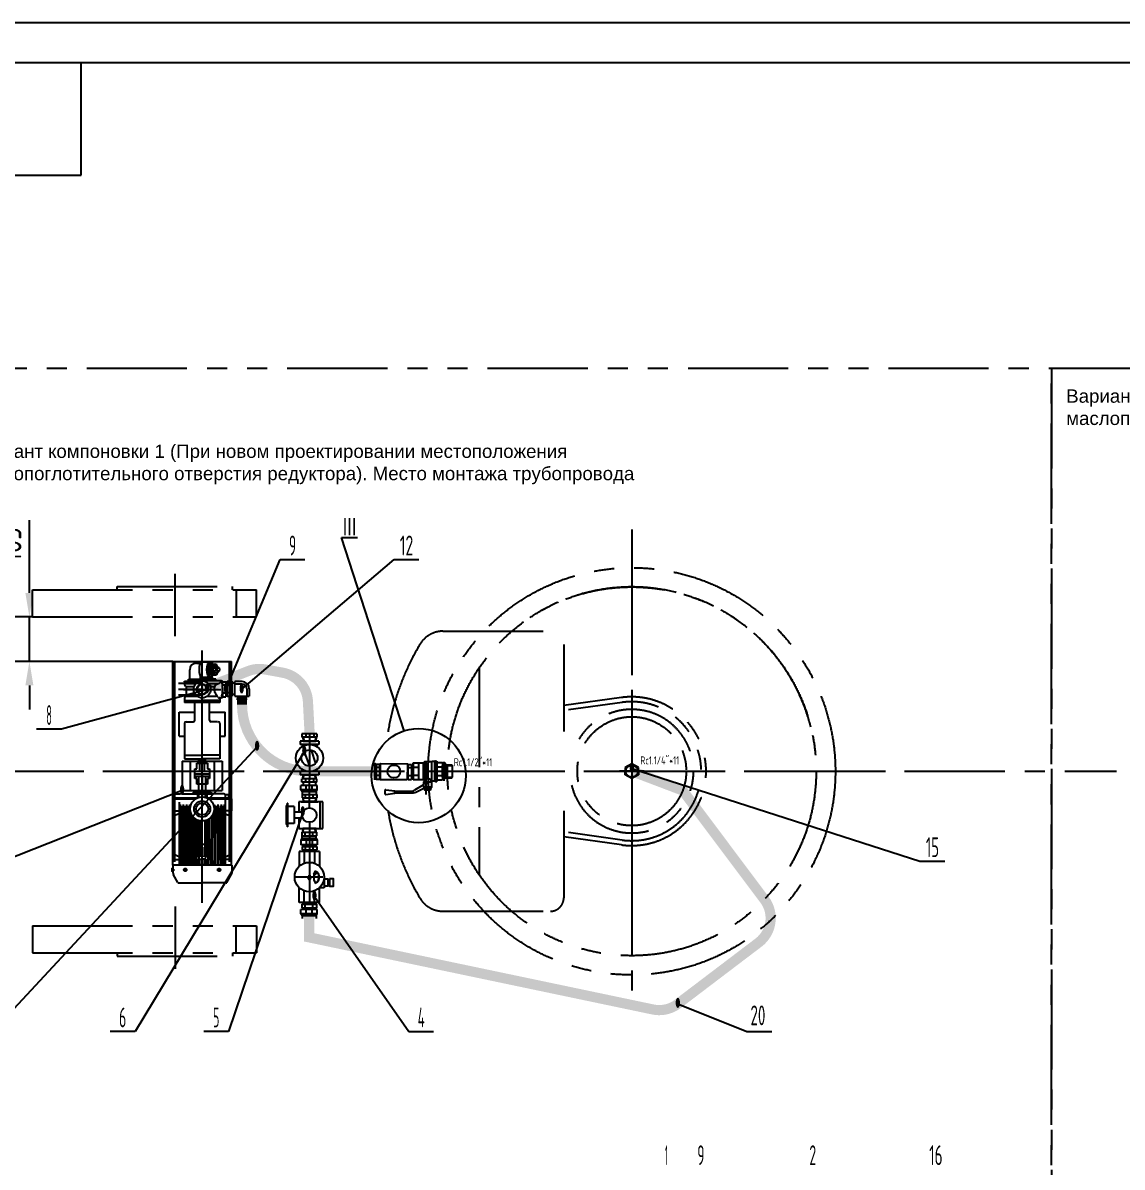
# Model space of a CAD drawing. Header units: millimetres. Extents: x 0 to 12600, y 0 to 8910.
# Drawn here: x 2212 to 6326, y 4628 to 8910 of the extents above; entities that cross this region are included whole.
import ezdxf
from ezdxf.enums import TextEntityAlignment as Align

# ---------------------------------------------------------------- set-up
doc = ezdxf.new("R2010")
doc.units = ezdxf.units.MM
doc.header["$LTSCALE"] = 300
for name, pattern in [('AM_ISO02W050x2', [3.75, 3, -0.75]), ('CENTER', [7, 4, -1, 1, -1]), ('CENTER2', [28.575, 19.05, -3.175, 3.175, -3.175]), ('F', [0.75, 0.5, -0.25]), ('G', [2, 1.25, -0.25, 0.25, -0.25]), ('K', [2.5, 1.25, -0.25, 0.25, -0.25, 0.25, -0.25])]:
    doc.linetypes.add(name, pattern=pattern)
for name, color, linetype in [('01', 7, 'Continuous'), ('02', 1, 'Continuous'), ('04', 2, 'F'), ('05', 4, 'G'), ('07', 6, 'K'), ('08', 1, 'Continuous'), ('1', 7, 'Continuous'), ('11', 3, 'Continuous'), ('2', 1, 'Continuous'), ('4', 4, 'CENTER'), ('图表层', 7, 'Continuous'), ('标注线', 3, 'Continuous'), ('虚线层', 2, 'AM_ISO02W050x2'), ('长中心线', 1, 'CENTER2')]:
    doc.layers.add(name, color=color, linetype=linetype)
doc.styles.get("Standard").update_dxf_attribs({"font": 'isocp', "width": 0.707, "bigfont": 'intecad.shx'})
doc.dimstyles.new('INTE', dxfattribs={"dimscale": 30, "dimtxt": 3.5, "dimasz": 3, "dimexe": 3, "dimexo": 0, "dimgap": 1, "dimtad": 1, "dimdsep": 46, "dimtxsty": 'Standard', "dimcen": 0, "dimclrd": 1, "dimclre": 1, "dimclrt": 3, "dimadec": 0, "dimazin": 0, "dimtfac": 1, "dimtmove": 0, "dimatfit": 0, "dimfxl": 1, "dimarcsym": 0})

# ---------------------------------------------------------------- blocks, each defined once
blk = doc.blocks.new('*U533')
at = {"layer": '01'}
for p, q in [((0, 27.7), (-25, 13.3)), ((-25, 13.3), (-25, 0)), ((-25, -13.3), (-25, 0)), ((25, 13.3), (0, 27.7)), ((25, 0), (25, 13.3)), ((25, 0), (25, -13.3)), ((0, -27.7), (-25, -13.3)), ((25, -13.3), (0, -27.7))]:
    blk.add_line(p, q, dxfattribs=at)
at = {"layer": '05'}
for p, q in [((-26.7, 0), (27.5, 0)), ((0, 29.3), (0, -28.9))]:
    blk.add_line(p, q, dxfattribs=at)
blk = doc.blocks.new('4')
for p, q in [((-477.8, 88), (-477.8, 0)), ((-476.3, 90.7), (-447.5, 107.3)), ((-411.7, 109.2), (-440.5, 109.2)), ((-411.7, -110.8), (-411.7, 109.2)), ((-162.3, 110), (-162.3, 103.3)), ((-145.4, 92.5), (-145.4, 105.5)), ((-424.6, 60.1), (-431.7, 67.2)), ((-143.7, 76.2), (-143.7, -33.9)), ((-477.8, -89.7), (-477.8, 0)), ((-77.8, 12.3), (-77.8, -12.3)), ((-143.7, -76.7), (-143.7, -33.9)), ((-137.8, -33.9), (-143.7, -33.9)), ((-424.6, -60), (-431.7, -67.1)), ((-476.3, -92.3), (-447.5, -108.9)), ((-411.7, -110.8), (-440.5, -110.8)), ((-411.7, -110.8), (-411.7, -109.1)), ((-170.9, -89.7), (-170.8, -89.7))]:
    blk.add_line(p, q)
for centre in [(-428.6, 63.2), (-428.6, -63.1)]:
    blk.add_circle(centre, 5.08)
for centre, radius, start, end in [((-474.6, 88), 3.13, 120, 180), ((-440.5, 95), 14.1, 90, 120), ((-158.9, 76.7), 15.2, 357.7621, 27.4997), ((-158.9, -76.7), 15.2, 350.2892, 3.5101), ((-158.9, -76.7), 15.2, 350.2892, 3.5101), ((-474.6, -89.7), 3.13, 180, 240), ((-440.5, -96.7), 14.1, 240, 270)]:
    blk.add_arc(centre, radius, start, end)
at = {"layer": '01'}
for p, q in [((-433.7, 110.5), (-433.7, 113)), ((-433.7, 109.2), (-433.7, 110.5)), ((-433.7, 110.5), (-428.6, 110.5)), ((-428.6, 109.2), (-433.7, 109.2)), ((-429.3, 113.6), (-433.1, 113.6)), ((-429.3, 112.4), (-429.3, 113.6)), ((-429.3, 112.4), (-428.6, 112.4)), ((-428.6, 112.4), (-427.9, 112.4)), ((-428.6, 110.5), (-423.5, 110.5)), ((-423.5, 109.2), (-428.6, 109.2)), ((-427.9, 113.6), (-427.9, 112.4)), ((-424.1, 113.6), (-427.9, 113.6)), ((-423.5, 113), (-423.5, 110.5)), ((-423.5, 110.5), (-423.5, 109.2)), ((-411.7, 110), (-390.1, 110)), ((-208.9, 86.6), (-411.7, 86.6)), ((-390.1, 110), (-390.1, 86.6)), ((-379.9, 86.6), (-370.6, 105.7)), ((-370.6, 105.7), (-226.7, 105.7)), ((-218.8, 86.6), (-226.7, 105.7)), ((-175.9, 86.6), (-208.9, 86.6)), ((-207.2, 110), (-207.2, 86.6)), ((-162.3, 110), (-207.2, 110)), ((-159.8, 103.3), (-162.3, 103.3)), ((-162.3, 103.3), (-162.3, 23.4)), ((-432.6, 66.3), (-425.5, 59.2)), ((-189.4, 49.8), (-189.4, 45.8)), ((-388.4, 14.4), (-409.5, 14.4)), ((-409.5, 8.5), (-388.4, 8.5)), ((-143.7, -33.9), (-143.7, 34)), ((-137.8, -14), (-137.8, 17)), ((-79.5, 14), (-137.8, 14)), ((-79.5, 14), (-77.8, 12.3)), ((-79.5, -14), (-79.5, 14)), ((278.6, -71), (278.6, 0)), ((-409.5, -8.4), (-388.4, -8.4)), ((-388.4, -14.3), (-409.5, -14.3)), ((-162.3, -23.4), (-162.3, -86.6)), ((-137.8, -14), (-79.5, -14)), ((-79.5, -14), (-77.8, -12.3)), ((-432.6, -66.2), (-425.5, -59)), ((-189.4, -49.8), (-189.4, -45.8)), ((-159.8, -85.8), (-159.8, -79.3)), ((215, -71), (215, -63.5)), ((246.8, -76), (220, -76)), ((246.8, -76), (273.6, -76)), ((-208.9, -86.6), (-411.7, -86.6)), ((-411.7, -110), (-390.1, -110)), ((-390.1, -110), (-390.1, -86.6)), ((-379.9, -86.6), (-370.6, -105.7)), ((-370.6, -105.7), (-226.7, -105.7)), ((-218.8, -86.6), (-226.7, -105.7)), ((-175.9, -86.6), (-208.9, -86.6)), ((-207.2, -110), (-207.2, -86.6)), ((-163.2, -110), (-207.2, -110))]:
    blk.add_line(p, q, dxfattribs=at)
at = {"layer": '01', "ltscale": 8}
for p, q in [((72, 85.7), (72, 66.4)), ((72, 85.7), (161, 85.7)), ((161, 85.7), (161, 27.3)), ((-12.7, 66.4), (-12.7, 0)), ((119.2, 66.4), (-12.7, 66.4)), ((0, 66.4), (0, 0)), ((125.5, 60), (125.5, 52)), ((125.5, 57.1), (125.5, 33.6)), ((197.7, 0), (197.7, 65.8)), ((215.3, 65.8), (197.7, 65.8)), ((205.5, 65.8), (205.5, 0)), ((258, 59.4), (221.7, 59.4)), ((221.7, 59.4), (221.7, 19.5)), ((258, 59.4), (258, 29.8)), ((274.8, 65.8), (264.4, 65.8)), ((269.3, 65.8), (269.3, 22.4)), ((274.8, 65.8), (278, 65.8)), ((278, 65.8), (278, 0)), ((278, 51), (284.9, 51)), ((281.5, 51), (281.5, 0)), ((284.9, 51), (284.9, 0)), ((284.9, 46.8), (319.5, 46.8)), ((-18.6, 12.8), (-18.6, -12.8)), ((-18.6, 12.8), (-12.7, 12.8)), ((-12.7, -66.4), (-12.7, 0)), ((0, -66.4), (0, 0)), ((131.9, 27.3), (197.7, 27.3)), ((197.7, -65.5), (197.7, 0)), ((205.5, -65.5), (205.5, 0)), ((281.5, -51), (281.5, 0)), ((299.5, 7.7), (284.9, 7.7)), ((284.9, -51), (284.9, 0)), ((292.4, 0), (292.4, -31.6)), ((345, 21.3), (345, 6.2)), ((349.4, 0), (349.4, -31.6)), ((-18.6, -12.8), (-12.7, -12.8)), ((125.5, -57.1), (125.5, -33.6)), ((131.9, -27.3), (197.7, -27.3)), ((161, -27.3), (161, -85.7)), ((221.7, -19.5), (221.7, -53.6)), ((258, -36.3), (258, -44.9)), ((269.3, -22.4), (269.3, -61.6)), ((292.4, -12.3), (284.9, -16.2)), ((293.3, -34.4), (284.9, -43.5)), ((320.9, -24.9), (300.8, -31.5)), ((320.9, -27.1), (300.8, -33.8)), ((300.8, -31.5), (300.8, -45.8)), ((300.8, -38.6), (300.8, -53)), ((320.9, -34.8), (307.3, -39.8)), ((320.9, -36.8), (307.3, -41.7)), ((307.3, -39.8), (307.3, -49.9)), ((320.9, -24.9), (341.1, -31.5)), ((320.9, -24.9), (320.9, -27.1)), ((320.9, -24.9), (320.9, -27.1)), ((320.9, -27.1), (341.1, -33.8)), ((320.9, -32), (320.9, -34.3)), ((320.9, -32), (320.9, -34.3)), ((320.9, -34.8), (334.5, -39.8)), ((320.9, -36.8), (334.5, -41.7)), ((334.5, -39.8), (334.5, -49.9)), ((341.1, -31.5), (341.1, -45.8)), ((341.1, -38.6), (341.1, -53)), ((119.2, -66.4), (-12.7, -66.4)), ((72, -66.4), (72, -85.7)), ((215, -65.5), (197.7, -65.5)), ((278.6, -51), (284.9, -51)), ((305.3, -54.9), (300.8, -53.4)), ((311.8, -51.6), (307.3, -49.9)), ((311.8, -45.8), (311.8, -60.7)), ((329.8, -45.8), (329.8, -60.2)), ((329.8, -51.7), (334.5, -49.9)), ((336.5, -54.9), (341.1, -53.4)), ((72, -85.7), (161, -85.7))]:
    blk.add_line(p, q, dxfattribs=at)
at = {"layer": '01', "color": 4, "linetype": 'CENTER', "ltscale": 8}
blk.add_line((246.8, 69.8), (246.8, -69.8), dxfattribs=at)
at = {"layer": '01'}
for centre, radius in [((-200.7, 0), 45), ((-200.7, 0), 30.2), ((-200.7, 0), 22.5), ((246.8, 0), 31.8), ((246.8, 0), 18.5)]:
    blk.add_circle(centre, radius, dxfattribs=at)
for centre, radius, start, end in [((-433.1, 113), 0.612, 90, 179.9572), ((-424.1, 113), 0.612, 0.0428, 90), ((253, -36.3), 5, 0, 99.7143), ((-158.9, -76.7), 15.2, 319.7287, 350.1542), ((220, -63.5), 5, 125.8678, 180), ((220, -71), 5, 180, 270), ((216.7, -53.6), 5, 305.1437, 0), ((263, -44.9), 5, 180, 235.0299), ((273.6, -71), 5, 270, 0)]:
    blk.add_arc(centre, radius, start, end, dxfattribs=at)
at = {"layer": '01', "ltscale": 8}
for centre, radius, start, end in [((119.2, 60), 6.37, 0, 90), ((215.3, 59.4), 6.37, 0, 90), ((264.4, 59.4), 6.37, 90, 180), ((319.5, 21.3), 25.5, 0, 90), ((131.9, 33.6), 6.37, 180, 270), ((131.9, -33.6), 6.37, 90, 180), ((119.2, -60), 6.37, 270, 0)]:
    blk.add_arc(centre, radius, start, end, dxfattribs=at)
for centre, major_axis, ratio, start_param, end_param in [((320.9, 0), (-28.5, 0), 0.409375, 3.141593, 6.283185), ((320.9, -27.8), (-28.5, 0), 0.409375, 2.35649, 7.068288), ((320.9, -31.6), (-28.5, 0), 0.409375, 2.35649, 7.068288), ((320.9, -45.8), (-20.1, 0), 0.714833, 2.030456, 7.383194)]:
    blk.add_ellipse(centre, major_axis=major_axis, ratio=ratio, start_param=start_param, end_param=end_param, dxfattribs=at)
for centre in [(320.9, -45.8), (320.9, -60.2)]:
    blk.add_ellipse(centre, major_axis=(9.05, 0), ratio=0.505987, dxfattribs=at)
at = {"layer": '01'}
for points, knots in [([(217.1, -59.5), (222.5, -55.6), (231.6, -49.4), (246.2, -45), (261.4, -47), (268.3, -58.7), (272.7, -69.2), (277.1, -70.3), (278.6, -70.5)], [4.070801, 4.070801, 4.070801, 4.070801, 23.931963, 37.076918, 49.261635, 66.195937, 75.740076, 80.078178, 80.078178, 80.078178, 80.078178]), ([(260.1, -49), (264.2, -51.8), (268.5, -59.3), (272.7, -69.2), (277.1, -70.3), (278.6, -70.5)], [50.985473, 50.985473, 50.985473, 50.985473, 66.195937, 75.740076, 80.078178, 80.078178, 80.078178, 80.078178])]:
    blk.add_open_spline(points, degree=3, knots=knots, dxfattribs=at)
blk.add_open_spline([(217.1, -59.5), (217.9, -58.9), (218.7, -58.3), (219.5, -57.7)], degree=3, dxfattribs=at)
at = {"layer": '04', "color": 0, "linetype": 'ByBlock', "ltscale": 8}
for p, q in [((-59.8, 9.1), (-59.8, -9.1)), ((-59.8, 9.1), (-18.6, 9.1)), ((-59.8, -9.1), (-18.6, -9.1))]:
    blk.add_line(p, q, dxfattribs=at)
at = {"layer": '04'}
blk.add_arc((-158.9, -76.7), 15.2, 319.7287, 350.1542, dxfattribs=at)
at = {"layer": '05'}
for p, q in [((-428.6, 115.9), (-428.6, 103.7)), ((-428.6, 112.3), (-428.6, 107.6)), ((-424.2, 58.8), (-433.5, 68.1)), ((-428.6, 63.2), (-433, 58.8)), ((-428.6, 63.2), (-424.2, 67.6)), ((-424.2, -58.7), (-433.5, -68)), ((-428.6, -63.1), (-433, -58.7)), ((-428.6, -63.1), (-424.2, -67.5))]:
    blk.add_line(p, q, dxfattribs=at)
at = {"layer": '05', "ltscale": 30}
blk.add_line((-552.5, 0), (392.6, 0), dxfattribs=at)
at = {"layer": '1'}
for p, q in [((-145.4, 107.5), (-159.8, 107.5)), ((-159.8, 18.6), (-159.8, 107.5)), ((-158.1, 107.5), (-149.6, 107.5)), ((-145.4, 88.8), (-145.4, 107.5)), ((-145.4, 83.8), (-145.4, 107.5)), ((-409.5, 84.4), (-401.9, 84.1)), ((-409.5, 80.4), (-409.5, 84.4)), ((-257.7, 84.3), (-409.5, 84.4)), ((-409.5, 80.4), (-401.9, 80.7)), ((-409.5, 80.4), (-257.7, 80.2)), ((-409.5, 73.3), (-212.5, 73.5)), ((-409.5, 73.3), (-401.9, 73)), ((-409.5, 73.3), (-409.5, 69.3)), ((-409.5, 69.3), (-401.9, 69.6)), ((-207.2, 69.3), (-409.5, 69.3)), ((-409.5, 61.5), (-197.4, 61.7)), ((-409.5, 61.5), (-401.9, 61.2)), ((-409.5, 61.5), (-409.5, 57.4)), ((-409.5, 57.4), (-401.9, 57.7)), ((-193.5, 57.6), (-409.5, 57.4)), ((-409.5, 49.2), (-189.4, 49.8)), ((-409.5, 49.2), (-401.9, 48.9)), ((-409.5, 49.2), (-409.5, 45.2)), ((-189.4, 45.8), (-409.5, 45.2)), ((-409.5, 45.2), (-401.9, 45.5)), ((-401.9, 84.1), (-395.1, 84.1)), ((-401.9, 84.1), (-401.9, 80.7)), ((-401.9, 80.7), (-395.1, 80.7)), ((-401.9, 69.6), (-401.9, 73)), ((-401.9, 73), (-395.1, 73)), ((-401.9, 69.6), (-395.1, 69.6)), ((-401.9, 57.7), (-401.9, 61.2)), ((-401.9, 61.2), (-395.1, 61.2)), ((-401.9, 57.7), (-395.1, 57.7)), ((-401.9, 45.5), (-401.9, 48.9)), ((-401.9, 48.9), (-395.1, 48.9)), ((-401.9, 45.5), (-395.1, 45.5)), ((-395.1, 84.1), (-391.8, 83.7)), ((-395.1, 84.1), (-395.1, 80.7)), ((-395.1, 80.7), (-391.8, 81.2)), ((-395.1, 69.6), (-395.1, 73)), ((-395.1, 73), (-391.8, 72.5)), ((-395.1, 69.6), (-391.8, 69.9)), ((-395.1, 57.7), (-395.1, 61.2)), ((-395.1, 61.2), (-391.8, 60.6)), ((-395.1, 57.7), (-391.8, 58.1)), ((-395.1, 45.5), (-395.1, 48.9)), ((-395.1, 48.9), (-391.8, 48.4)), ((-395.1, 45.5), (-391.8, 45.9)), ((-391.8, 83.7), (-257.7, 83.6)), ((-391.8, 83.7), (-391.8, 81.2)), ((-257.7, 81), (-391.8, 81.2)), ((-211.3, 72.7), (-391.8, 72.5)), ((-391.8, 69.9), (-391.8, 72.5)), ((-391.8, 69.9), (-207.5, 70.2)), ((-197, 61.3), (-391.8, 60.6)), ((-391.8, 58.1), (-391.8, 60.6)), ((-391.8, 58.1), (-193.6, 57.8)), ((-189.4, 49.1), (-391.8, 48.4)), ((-391.8, 45.9), (-391.8, 48.4)), ((-391.8, 45.9), (-189.4, 46.5)), ((-189.4, 84.2), (-257.7, 84.3)), ((-257.7, 83.6), (-207.2, 83.5)), ((-207.2, 81), (-257.7, 81)), ((-257.7, 80.2), (-189.4, 80.1)), ((-212.5, 73.5), (-189.4, 73.5)), ((-207.2, 72.7), (-211.3, 72.7)), ((-207.5, 70.2), (-207.2, 70.2)), ((-207.2, 83.5), (-189.4, 84.2)), ((-207.2, 83.5), (-207.2, 81)), ((-207.2, 81), (-189.4, 80.1)), ((-207.2, 72.7), (-189.4, 73.5)), ((-207.2, 70.2), (-207.2, 72.7)), ((-207.2, 70.2), (-189.4, 69.5)), ((-189.4, 69.5), (-206.5, 69.4)), ((-197.4, 61.7), (-189.4, 61.7)), ((-197, 61.3), (-189.4, 61.7)), ((-193.6, 57.8), (-189.4, 57.6)), ((-189.4, 57.6), (-193.5, 57.6)), ((-189.4, 80.1), (-189.4, 84.2)), ((-189.4, 73.5), (-189.4, 69.5)), ((-189.4, 61.7), (-189.4, 57.6)), ((-409.5, 37.3), (-225.1, 37.9)), ((-409.5, 37.3), (-401.9, 37)), ((-409.5, 37.3), (-409.5, 33.2)), ((-230.5, 33.8), (-409.5, 33.2)), ((-409.5, 33.2), (-401.9, 33.6)), ((-409.5, 25.4), (-237.5, 26)), ((-409.5, 25.4), (-409.5, 21.4)), ((-240, 21.9), (-409.5, 21.4)), ((-409.5, -14.3), (-409.5, 14.4)), ((-401.9, 33.6), (-401.9, 37)), ((-401.9, 37), (-395.1, 37)), ((-401.9, 33.6), (-395.1, 33.6)), ((-401.9, 25.1), (-395.1, 25.1)), ((-401.9, 21.7), (-395.1, 21.7)), ((-395.1, 33.6), (-395.1, 37)), ((-395.1, 37), (-391.8, 36.5)), ((-395.1, 33.6), (-391.8, 33.9)), ((-395.1, 21.7), (-395.1, 25.1)), ((-395.1, 25.1), (-391.8, 24.6)), ((-395.1, 21.7), (-391.8, 22.1)), ((-226.2, 37.1), (-391.8, 36.5)), ((-391.8, 33.9), (-391.8, 36.5)), ((-391.8, 33.9), (-229.6, 34.5)), ((-238, 25.2), (-391.8, 24.6)), ((-391.8, 22.1), (-391.8, 24.6)), ((-391.8, 22.1), (-239.6, 22.6)), ((-388.4, 14.4), (-388.4, 0)), ((-388.4, -14.3), (-388.4, 0.1)), ((-379.9, 9.9), (-379.9, 13.8)), ((-371.5, 13.4), (-379.9, 13.8)), ((-379.9, 13.8), (-243.6, 13.8)), ((-371.5, 10.3), (-379.9, 9.9)), ((-244.6, 9.9), (-379.9, 9.9)), ((-379.9, 0), (-379.9, 2)), ((-371.5, 1.6), (-379.9, 2)), ((-379.9, 2), (-245.7, 2)), ((-379.9, 0.1), (-379.9, -1.9)), ((-371.5, 13.4), (-371.5, 11.9)), ((-243.7, 13.4), (-371.5, 13.4)), ((-371.5, 10.3), (-371.5, 11.9)), ((-244.5, 10.3), (-371.5, 10.3)), ((-371.5, 1.6), (-371.5, 0)), ((-245.7, 1.6), (-371.5, 1.6)), ((-371.5, -1.5), (-371.5, 0.1)), ((-143.7, 17.5), (-157.1, 17.5)), ((-156.1, 12), (-143.7, 12)), ((-137.8, 34), (-143.7, 34)), ((-137.8, 0), (-137.8, 34)), ((-137.8, -33.9), (-137.8, 0)), ((-409.5, -25.4), (-409.5, -21.4)), ((-240, -21.9), (-409.5, -21.4)), ((-409.5, -25.4), (-237.5, -26)), ((-409.5, -37.3), (-409.5, -33.2)), ((-409.5, -33.2), (-401.9, -33.6)), ((-230.5, -33.8), (-409.5, -33.2)), ((-409.5, -37.3), (-401.9, -37)), ((-409.5, -37.3), (-225.1, -37.9)), ((-401.9, -21.7), (-395.1, -21.7)), ((-401.9, -25.1), (-395.1, -25.1)), ((-401.9, -33.6), (-401.9, -37)), ((-401.9, -33.6), (-395.1, -33.6)), ((-401.9, -37), (-395.1, -37)), ((-395.1, -21.7), (-395.1, -25.1)), ((-395.1, -21.7), (-391.8, -22.1)), ((-395.1, -25.1), (-391.8, -24.6)), ((-395.1, -33.6), (-395.1, -37)), ((-395.1, -33.6), (-391.8, -33.9)), ((-395.1, -37), (-391.8, -36.5)), ((-391.8, -22.1), (-391.8, -24.6)), ((-391.8, -22.1), (-239.6, -22.6)), ((-238, -25.2), (-391.8, -24.6)), ((-391.8, -33.9), (-391.8, -36.5)), ((-391.8, -33.9), (-229.6, -34.5)), ((-226.2, -37.1), (-391.8, -36.5)), ((-371.5, -1.5), (-379.9, -1.9)), ((-379.9, -1.9), (-343.9, -1.9)), ((-379.9, -9.9), (-379.9, -13.8)), ((-371.5, -10.3), (-379.9, -9.9)), ((-244.6, -9.9), (-379.9, -9.9)), ((-371.5, -13.4), (-379.9, -13.8)), ((-379.9, -13.8), (-243.6, -13.8)), ((-343.9, -1.5), (-371.5, -1.5)), ((-371.5, -10.3), (-371.5, -11.9)), ((-244.5, -10.3), (-371.5, -10.3)), ((-371.5, -13.4), (-371.5, -11.9)), ((-243.7, -13.4), (-371.5, -13.4)), ((-162.3, -96.5), (-162.3, -23.4)), ((-159.8, -98.4), (-159.8, -18.6)), ((-143.7, -17.5), (-157.1, -17.5)), ((-156.1, -12), (-143.7, -12)), ((-409.5, -49.2), (-409.5, -45.2)), ((-409.5, -45.2), (-401.9, -45.5)), ((-189.4, -45.8), (-409.5, -45.2)), ((-409.5, -49.2), (-401.9, -48.9)), ((-409.5, -49.2), (-189.4, -49.8)), ((-409.5, -61.5), (-409.5, -57.4)), ((-409.5, -57.4), (-401.9, -57.7)), ((-193.5, -57.6), (-409.5, -57.4)), ((-409.5, -61.5), (-401.9, -61.2)), ((-409.5, -61.5), (-197.4, -61.7)), ((-409.5, -73.3), (-409.5, -69.3)), ((-409.5, -69.3), (-401.9, -69.6)), ((-207.2, -69.3), (-409.5, -69.3)), ((-409.5, -73.3), (-401.9, -73)), ((-409.5, -73.3), (-212.5, -73.5)), ((-409.5, -80.4), (-225.9, -80.2)), ((-409.5, -80.4), (-409.5, -84.4)), ((-409.5, -80.4), (-401.9, -80.7)), ((-409.5, -84.4), (-401.9, -84.1)), ((-228, -84.3), (-409.5, -84.4)), ((-401.9, -45.5), (-401.9, -48.9)), ((-401.9, -45.5), (-395.1, -45.5)), ((-401.9, -48.9), (-395.1, -48.9)), ((-401.9, -57.7), (-401.9, -61.2)), ((-401.9, -57.7), (-395.1, -57.7)), ((-401.9, -61.2), (-395.1, -61.2)), ((-401.9, -69.6), (-401.9, -73)), ((-401.9, -69.6), (-395.1, -69.6)), ((-401.9, -73), (-395.1, -73)), ((-401.9, -80.7), (-395.1, -80.7)), ((-401.9, -84.1), (-401.9, -80.7)), ((-401.9, -84.1), (-395.1, -84.1)), ((-395.1, -45.5), (-395.1, -48.9)), ((-395.1, -45.5), (-391.8, -45.9)), ((-395.1, -48.9), (-391.8, -48.4)), ((-395.1, -57.7), (-395.1, -61.2)), ((-395.1, -57.7), (-391.8, -58.1)), ((-395.1, -61.2), (-391.8, -60.6)), ((-395.1, -69.6), (-395.1, -73)), ((-395.1, -69.6), (-391.8, -69.9)), ((-395.1, -73), (-391.8, -72.5)), ((-395.1, -80.7), (-391.8, -81.2)), ((-395.1, -84.1), (-395.1, -80.7)), ((-395.1, -84.1), (-391.8, -83.7)), ((-391.8, -45.9), (-391.8, -48.4)), ((-391.8, -45.9), (-189.4, -46.5)), ((-189.4, -49.1), (-391.8, -48.4)), ((-391.8, -58.1), (-193.6, -57.8)), ((-391.8, -58.1), (-391.8, -60.6)), ((-197, -61.3), (-391.8, -60.6)), ((-391.8, -69.9), (-391.8, -72.5)), ((-391.8, -69.9), (-207.5, -70.2)), ((-211.3, -72.7), (-391.8, -72.5)), ((-228, -81), (-391.8, -81.2)), ((-391.8, -83.7), (-391.8, -81.2)), ((-391.8, -83.7), (-287.3, -83.6)), ((-287.3, -83.6), (-207.2, -83.5)), ((-207.2, -81), (-228, -81)), ((-189.4, -84.2), (-228, -84.2)), ((-225.9, -80.2), (-189.4, -80.1)), ((-212.5, -73.5), (-189.4, -73.5)), ((-207.2, -72.7), (-211.3, -72.7)), ((-207.5, -70.2), (-207.2, -70.2)), ((-207.2, -70.2), (-189.4, -69.5)), ((-207.2, -70.2), (-207.2, -72.7)), ((-207.2, -72.7), (-189.4, -73.5)), ((-207.2, -81), (-189.4, -80.1)), ((-207.2, -83.5), (-207.2, -81)), ((-207.2, -83.5), (-189.4, -84.2)), ((-189.4, -69.5), (-206.5, -69.4)), ((-197.4, -61.7), (-189.4, -61.7)), ((-197, -61.3), (-189.4, -61.7)), ((-193.6, -57.8), (-189.4, -57.6)), ((-189.4, -57.6), (-193.5, -57.6)), ((-189.4, -61.7), (-189.4, -57.6)), ((-189.4, -73.5), (-189.4, -69.5)), ((-189.4, -80.1), (-189.4, -84.2)), ((-163.2, -74.2), (-163.2, -110)), ((-163.2, -74.2), (-159.8, -74.2)), ((-147.3, -86.6), (-175.9, -86.6)), ((-163.2, -96.5), (-162.3, -96.5)), ((-162.3, -91), (-162.3, -95.2)), ((-147.1, -98.4), (-159.8, -98.4)), ((-147.1, -86.4), (-147.1, -98.4))]:
    blk.add_line(p, q, dxfattribs=at)
at = {"layer": '2'}
blk.add_line((-145.4, 107.5), (-145.4, 104.1), dxfattribs=at)
at = {"layer": '4'}
for p, q in [((-257.7, 82.8), (-411.6, 82.8)), ((-208.6, 70.9), (-411.6, 70.9)), ((-194.9, 59), (-411.6, 59.1)), ((-189.4, 47.2), (-411.6, 47.2)), ((-184.5, 82.7), (-257.7, 82.8)), ((-184.5, 70.9), (-208.6, 70.9)), ((-184.5, 59), (-194.8, 59)), ((-184.5, 47.2), (-185.5, 47.2)), ((-239.1, 23.5), (-411.7, 23.5)), ((-228.6, 35.4), (-411.6, 35.4)), ((-244.1, 11.9), (-384.7, 11.9)), ((-239.1, -23.5), (-411.7, -23.5)), ((-228.6, -35.4), (-411.6, -35.4)), ((-244.1, -11.9), (-384.7, -11.9)), ((-189.4, -47.2), (-411.6, -47.2)), ((-194.9, -59), (-411.6, -59.1)), ((-208.6, -70.9), (-411.6, -70.9)), ((-228, -82.7), (-411.6, -82.8)), ((-184.5, -82.7), (-228, -82.7)), ((-184.5, -70.9), (-208.6, -70.9)), ((-184.5, -59), (-194.8, -59))]:
    blk.add_line(p, q, dxfattribs=at)
at = {"layer": '4', "ltscale": 5}
for p, q in [((-332.5, 7.7), (-332.5, -7.3)), ((-69.9, 0), (-155.7, 0)), ((-265.4, -74.9), (-250.3, -74.9))]:
    blk.add_line(p, q, dxfattribs=at)
at = {"layer": '图表层'}
for p, q in [((-398.4, 110), (351.6, 110)), ((351.6, 110), (351.6, -110)), ((-398.4, -110), (351.6, -110))]:
    blk.add_line(p, q, dxfattribs=at)
at = {"layer": '标注线'}
for p, q in [((-21.8, 75), (-131.8, 75)), ((-131.8, 75), (-131.8, -75)), ((-21.8, 45), (-131.8, 45)), ((-21.8, 75), (-21.8, -75)), ((-21.8, -45), (-131.8, -45)), ((-21.8, -75), (-131.8, -75))]:
    blk.add_line(p, q, dxfattribs=at)
at = {"layer": '虚线层', "ltscale": 8}
for p, q in [((-398.4, 102), (351.6, 102)), ((-398.4, -102), (351.6, -102))]:
    blk.add_line(p, q, dxfattribs=at)
at = {"layer": '虚线层', "ltscale": 3}
blk.add_circle((246.8, 0), 20, dxfattribs=at)
at = {"layer": '长中心线', "color": 0, "linetype": 'ByBlock'}
for p, q in [((-107.8, -20), (-107.8, 20)), ((-107.8, 20), (-86.8, 20)), ((-86.8, 20), (-86.8, 27.5)), ((-86.8, 27.5), (-50.8, 27.5)), ((-77.8, 27.5), (-77.8, -27.5)), ((-59.8, 27.5), (-59.8, -27.5)), ((-50.8, 27.5), (-50.8, 20)), ((-50.8, 20), (-29.8, 20)), ((-29.8, 20), (-29.8, -20)), ((-86.8, -20), (-107.8, -20)), ((-86.8, -27.5), (-86.8, -20)), ((-50.8, -27.5), (-86.8, -27.5)), ((-29.8, -20), (-50.8, -20)), ((-50.8, -20), (-50.8, -27.5))]:
    blk.add_line(p, q, dxfattribs=at)
at = {"layer": '长中心线', "color": 4, "linetype": 'CENTER'}
blk.add_line((-68.8, 28.3), (-68.8, -29.7), dxfattribs=at)
blk = doc.blocks.new('s')
at = {"layer": '01'}
for p, q in [((-127, 35), (-114.5, 35)), ((-127, 35), (-127, -35)), ((-114.5, 35), (-114.5, -35)), ((-114.5, 27.5), (-106.5, 27.5)), ((-93.1, 6.1), (-43.4, 22.6)), ((-86.7, -19.4), (-33.2, 0)), ((-12.5, 27.5), (-20.5, 27.5)), ((-12.5, 35), (0, 35)), ((-12.5, 35), (-12.5, -35)), ((0, 35), (0, -35)), ((-127, -35), (-114.5, -35)), ((-114.5, -27.5), (-106.5, -27.5)), ((-12.5, -27.5), (-20.5, -27.5)), ((-12.5, -35), (0, -35))]:
    blk.add_line(p, q, dxfattribs=at)
for radius in [51, 30.3]:
    blk.add_circle((-63.5, 0), radius, dxfattribs=at)
at = {"layer": '05', "color": 4, "linetype": 'G'}
blk.add_line((-144.5, 0), (17.5, 0), dxfattribs=at)
blk = doc.blocks.new('1')
at = {"layer": '01'}
for p, q in [((-104.6, 55), (-64.6, 55)), ((-64.6, 55), (-64.6, 35)), ((-199.6, 38.1), (-144.3, 38.1)), ((-199.6, 38.1), (-199.6, -38.1)), ((-199.6, 19.1), (-156.2, 19.1)), ((-114.9, 16.6), (-127.5, 23.1)), ((-125.5, 26.4), (-122.6, 24.7)), ((-114.9, 16.6), (-121.6, 30.7)), ((-121.6, 30.7), (-109.1, 16.6)), ((-117.7, 33.5), (-115.2, 29.2)), ((-114.9, 16.6), (-93.6, 16.6)), ((-101.3, 3), (-111.7, 3)), ((-111.7, 3), (-111.7, -2.5)), ((-107.4, 37.1), (-107.2, 32.6)), ((-101.3, 5.1), (-101.3, 3)), ((-94.7, 0), (-101.3, 5.1)), ((-101.3, -6.1), (-94.7, 0)), ((-96.5, 36.1), (-98.2, 31.6)), ((-93.6, 16.6), (-81, 23.1)), ((-87.6, 31.2), (-90.3, 28.7)), ((-82.7, 25.9), (-86.6, 23.9)), ((-9.6, 38.1), (-64.9, 38.1)), ((-9.6, 19.1), (-53, 19.1)), ((-9.6, 38.1), (-9.6, -38.1)), ((-199.6, -19.1), (-156.2, -19.1)), ((-199.6, -38.1), (-144.3, -38.1)), ((-111.7, -2.5), (-101.3, -2.5)), ((-101.3, -2.5), (-101.3, -6.1)), ((-9.6, -38.1), (-64.9, -38.1)), ((-9.6, -19.1), (-53, -19.1))]:
    blk.add_line(p, q, dxfattribs=at)
for points in [[(-97.4, 75.4), (-70.9, 75.4), (-70.9, 90), (-97.4, 90)], [(-96.3, 55), (-71.2, 55), (-71.2, 69.7), (-96.3, 69.7)], [(-92.7, 69.7), (-74.8, 69.7), (-74.8, 75.4), (-92.7, 75.4)]]:
    blk.add_lwpolyline(points, close=True, dxfattribs=at)
blk.add_circle((-104.6, 0), 55, dxfattribs=at)
blk.add_arc((-104.3, 11.1), 26.2, 27.3251, 152.6749, dxfattribs=at)
at = {"layer": '05', "color": 4, "linetype": 'G', "ltscale": 2}
for p, q in [((-104.6, 50.8), (-104.6, -57.9)), ((-195.4, 0), (0, 0))]:
    blk.add_line(p, q, dxfattribs=at)
blk = doc.blocks.new('*D572')
at = {"layer": '08', "color": 1, "lineweight": -2}
for p, q in [((2236.8, 6776.8), (2236.8, 7048.6)), ((2248.1, 6686.8), (2146.8, 6686.8)), ((2236.8, 6520.5), (2236.8, 6686.8)), ((2773.4, 6520.5), (2146.8, 6520.5)), ((2236.8, 6430.5), (2236.8, 6340.5))]:
    blk.add_line(p, q, dxfattribs=at)
at = {"layer": '08', "color": 1}
for points in [[(2221.8, 6776.8), (2251.8, 6776.8), (2236.8, 6686.8)], [(2221.8, 6430.5), (2251.8, 6430.5), (2236.8, 6520.5)]]:
    blk.add_solid(points, dxfattribs=at)
at = {"layer": 'Defpoints', "color": 0}
for p in [(2236.8, 6686.8), (2248.1, 6686.8), (2773.4, 6520.5)]:
    blk.add_point(p, dxfattribs=at)
at = {"layer": '08', "color": 3, "insert": (2154.3, 6957.7), "char_height": 105, "attachment_point": 5, "rotation": 90}
blk.add_mtext('165', dxfattribs=at)
blk = doc.blocks.new('*U596', base_point=(251.96, 168.31))
at = {"layer": '01'}
for p, q in [((251.96, 168.31), (251.96, 182.31)), ((195.96, 168.31), (251.96, 168.31))]:
    blk.add_line(p, q, dxfattribs=at)
blk = doc.blocks.new('*U597')
at = {"layer": '04'}
blk.add_blockref('*U596', (0, 0), dxfattribs=at)
blk = doc.blocks.new('*U598')
at = {"layer": '01'}
blk.add_lwpolyline([(415, 292), (25, 292)], dxfattribs=at)
at = {"layer": '02'}
blk.add_lwpolyline([(420, 297), (0, 297)], dxfattribs=at)

msp = doc.modelspace()

# ---------------------------------------------------------------- linework, layer by layer
for p, q in [((3316.221, 6222.192), (3253.706, 6222.192)), ((3529.797, 6077.04), (3529.797, 6140.548)), ((3529.797, 6140.051), (3529.797, 6077.536)), ((3672.458, 6077.04), (3672.458, 6140.548)), ((3672.458, 6140.548), (3711.653, 6140.548)), ((3672.458, 6140.051), (3672.458, 6077.536)), ((3672.458, 6124.671), (3693.858, 6124.671)), ((3693.858, 6077.04), (3693.858, 6140.548)), ((3715.343, 6144.238), (3711.653, 6140.548)), ((3711.653, 6077.04), (3711.653, 6140.548)), ((3742.665, 6144.238), (3715.343, 6144.238)), ((3717.126, 6076.356), (3717.126, 6144.238)), ((3743.965, 6145.538), (3742.665, 6144.238)), ((3742.665, 6073.35), (3742.665, 6144.238)), ((3752.601, 6145.538), (3743.965, 6145.538)), ((3752.601, 6145.538), (3754.357, 6147.294)), ((3752.601, 6145.538), (3752.601, 6072.05)), ((3756.829, 6147.294), (3754.357, 6147.294)), ((3756.829, 6147.294), (3756.829, 6070.294)), ((3756.829, 6146.417), (3761.058, 6146.417)), ((3761.058, 6146.417), (3761.058, 6071.17)), ((3782.458, 6140.548), (3761.058, 6140.548)), ((3782.458, 6124.671), (3761.058, 6124.671)), ((3782.458, 6140.548), (3782.458, 6077.04)), ((3316.221, 6095.192), (3253.706, 6095.192)), ((3693.858, 6092.917), (3672.458, 6092.917)), ((3761.058, 6092.917), (3782.458, 6092.917)), ((3571.118, 6040.153), (3604.412, 6035.4)), ((3711.653, 6077.04), (3672.458, 6077.04)), ((3712.028, 6058.228), (3677.702, 6038.186)), ((3682.695, 6031.211), (3715.454, 6046.539)), ((3714.895, 6073.798), (3711.653, 6077.04)), ((3729.349, 6064.75), (3712.028, 6064.75)), ((3717.005, 6044.804), (3712.028, 6050.374)), ((3725.187, 6067.143), (3714.583, 6067.143)), ((3716.054, 6067.143), (3716.054, 6064.75)), ((3729.349, 6068.478), (3729.349, 6064.75)), ((3740.333, 6068.478), (3729.349, 6068.478)), ((3737.91, 6044.804), (3742.888, 6050.374)), ((3742.665, 6073.35), (3740.333, 6073.35)), ((3743.965, 6072.05), (3742.665, 6073.35)), ((3752.601, 6072.05), (3743.965, 6072.05)), ((3754.357, 6070.294), (3752.601, 6072.05)), ((3756.829, 6070.294), (3754.357, 6070.294)), ((3756.829, 6071.17), (3761.058, 6071.17)), ((3761.058, 6077.04), (3782.458, 6077.04)), ((3253.367, 5995.295), (3315.882, 5995.295)), ((3567.694, 6025.294), (3567.694, 6037.183)), ((3571.118, 6022.324), (3604.412, 6027.076)), ((3604.412, 6027.076), (3604.412, 6035.4)), ((3604.412, 6034.093), (3662.575, 6034.093)), ((3604.412, 6028.383), (3669.981, 6028.383)), ((3253.367, 5895.295), (3315.882, 5895.295))]:
    msp.add_line(p, q)
for points in [[(3714.583, 6068.478), (3712.028, 6068.478), (3712.028, 6050.374), (3742.888, 6050.374), (3742.888, 6068.478), (3740.333, 6068.478)], [(3714.583, 6073.35), (3714.583, 6064.75), (3729.349, 6064.75)], [(3740.333, 6068.478), (3740.333, 6073.35)]]:
    msp.add_lwpolyline(points)
for points in [[(3737.91, 6037.841), (3717.005, 6037.841), (3717.005, 6044.804), (3737.91, 6044.804)], [(3729.349, 6067.143), (3725.187, 6067.143), (3725.187, 6069.99), (3729.349, 6069.99)]]:
    msp.add_lwpolyline(points, close=True)
for centre, radius, start, end in [((3727.458, 6067.635), 14.086, 23.934202, 156.065798), ((3570.694, 6037.183), 3, 81.876381, 180), ((3662.575, 6064.093), 30, 270, 300.280549), ((3570.694, 6025.294), 3, 180, 278.123619), ((3669.981, 6058.383), 30, 270, 295.075343)]:
    msp.add_arc(centre, radius, start, end)
at = {"layer": '01'}
for p, q in [((2883.416, 6437.108), (2794.812, 6437.108)), ((2959.416, 6387.772), (2959.416, 6443.501)), ((2959.416, 6443.501), (2972.213, 6443.501)), ((2959.416, 6432.101), (2972.213, 6432.101)), ((2977.339, 6445.735), (2995.339, 6445.735)), ((2977.339, 6431.706), (2995.339, 6431.706)), ((2995.339, 6439.819), (3005.604, 6439.819)), ((3032.604, 6444.676), (3005.604, 6444.676)), ((3005.604, 6390.676), (3005.604, 6444.676)), ((3032.604, 6435.443), (3005.604, 6435.443)), ((2883.416, 6394.166), (2794.812, 6394.166)), ((2959.416, 6402.549), (2972.213, 6402.549)), ((2959.416, 6387.772), (2972.213, 6387.772)), ((2977.339, 6403.647), (2995.339, 6403.647)), ((2977.339, 6389.617), (2995.339, 6389.617)), ((2995.339, 6397.546), (3005.604, 6397.546)), ((3005.604, 6390.676), (3059.604, 6390.676)), ((3015.504, 6380.399), (3017.304, 6382.199)), ((3017.015, 6390.676), (3017.015, 6385.259)), ((3017.304, 6382.199), (3047.904, 6382.199)), ((3049.704, 6380.399), (3047.904, 6382.199)), ((3048.192, 6390.676), (3048.192, 6385.259)), ((3050.37, 6417.676), (3050.37, 6390.676)), ((3059.604, 6417.676), (3059.604, 6390.676)), ((3015.504, 6376.897), (3015.504, 6380.399)), ((3049.704, 6376.897), (3049.704, 6380.399)), ((3256.76, 6249.46), (3256.76, 6236.664)), ((3261.339, 6222.192), (3308.588, 6222.192)), ((3271.537, 6249.46), (3271.537, 6236.664)), ((3301.089, 6249.46), (3301.089, 6236.664)), ((3312.489, 6249.46), (3312.489, 6236.664)), ((3547.72, 6134.619), (3534.923, 6134.619)), ((3547.72, 6078.89), (3547.72, 6134.619)), ((3654.535, 6078.89), (3654.535, 6134.619)), ((3654.535, 6134.619), (3667.331, 6134.619)), ((3793.627, 6138.943), (3784.627, 6138.943)), ((3793.627, 6123.932), (3784.627, 6123.932)), ((3261.339, 6095.192), (3308.588, 6095.192)), ((3547.72, 6123.219), (3534.923, 6123.219)), ((3547.72, 6093.666), (3534.923, 6093.666)), ((3654.535, 6123.219), (3667.331, 6123.219)), ((3654.535, 6093.666), (3667.331, 6093.666)), ((3793.627, 6093.91), (3784.627, 6093.91)), ((3793.627, 6082.329), (3784.627, 6082.329)), ((3252.973, 6039.591), (3252.973, 6056.325)), ((3314.003, 6056.325), (3252.973, 6056.325)), ((3314.003, 6039.591), (3252.973, 6039.591)), ((3257.312, 6032.577), (3252.973, 6039.591)), ((3256.76, 6067.924), (3256.76, 6080.721)), ((3261.472, 6067.924), (3261.472, 6056.325)), ((3271.537, 6067.924), (3271.537, 6080.721)), ((3272.072, 6039.591), (3272.072, 6056.325)), ((3294.905, 6039.591), (3294.905, 6056.325)), ((3301.089, 6067.924), (3301.089, 6080.721)), ((3308.01, 6067.924), (3308.01, 6056.325)), ((3310.364, 6032.577), (3314.003, 6039.591)), ((3312.489, 6067.924), (3312.489, 6080.721)), ((3314.003, 6039.591), (3314.003, 6056.325)), ((3547.72, 6078.89), (3534.923, 6078.89)), ((3654.535, 6078.89), (3667.331, 6078.89)), ((3334.625, 5995.295), (3244.625, 5995.295)), ((3244.625, 5995.295), (3244.625, 5955.996)), ((3257.099, 6022.563), (3257.099, 6009.766)), ((3310.364, 6032.577), (3257.312, 6032.577)), ((3257.312, 6032.577), (3257.312, 6022.563)), ((3309.625, 5995.772), (3259.625, 5995.772)), ((3308.249, 5995.295), (3261, 5995.295)), ((3268.499, 6022.563), (3268.499, 6009.766)), ((3298.052, 6022.563), (3298.052, 6009.766)), ((3310.364, 6032.577), (3310.364, 6022.563)), ((3312.828, 6022.563), (3312.828, 6009.766)), ((3324.625, 5895.295), (3324.625, 5995.295)), ((3334.625, 5895.295), (3334.625, 5995.295)), ((3197.281, 5981.175), (3197.281, 5909.675)), ((3201.281, 5981.175), (3197.281, 5981.175)), ((3201.281, 5989.175), (3201.281, 5901.675)), ((3203.281, 5989.175), (3201.281, 5989.175)), ((3203.281, 5989.175), (3203.281, 5901.675)), ((3228.281, 5976.925), (3203.281, 5976.925)), ((3228.281, 5976.925), (3228.281, 5913.925)), ((3259.81, 5955.996), (3228.281, 5955.996)), ((3228.281, 5955.996), (3228.281, 5934.594)), ((3201.281, 5909.675), (3197.281, 5909.675)), ((3228.281, 5913.925), (3203.281, 5913.925)), ((3228.281, 5934.594), (3259.81, 5934.594)), ((3244.625, 5934.594), (3244.625, 5895.295)), ((3203.281, 5901.675), (3201.281, 5901.675)), ((3244.625, 5895.295), (3334.625, 5895.295)), ((3257.099, 5868.027), (3257.099, 5880.823)), ((3257.312, 5858.012), (3257.312, 5868.027)), ((3309.625, 5894.817), (3259.625, 5894.817)), ((3308.249, 5895.295), (3261, 5895.295)), ((3268.499, 5868.027), (3268.499, 5880.823)), ((3298.052, 5868.027), (3298.052, 5880.823)), ((3310.364, 5858.012), (3310.364, 5868.027)), ((3312.828, 5868.027), (3312.828, 5880.823)), ((3257.312, 5858.012), (3252.973, 5850.999)), ((3314.003, 5850.999), (3252.973, 5850.999)), ((3252.973, 5850.999), (3252.973, 5834.264)), ((3314.003, 5834.264), (3252.973, 5834.264)), ((3257.099, 5828.033), (3257.099, 5815.236)), ((3310.364, 5858.012), (3257.312, 5858.012)), ((3260.882, 5828.033), (3260.882, 5834.264)), ((3268.499, 5828.033), (3268.499, 5815.236)), ((3272.072, 5850.999), (3272.072, 5834.264)), ((3294.905, 5850.999), (3294.905, 5834.264)), ((3298.052, 5828.033), (3298.052, 5815.236)), ((3309.728, 5828.033), (3309.728, 5834.264)), ((3310.364, 5858.012), (3314.003, 5850.999)), ((3312.828, 5828.033), (3312.828, 5815.236)), ((3314.003, 5850.999), (3314.003, 5834.264)), ((3257.099, 5598.538), (3257.099, 5611.335)), ((3268.499, 5598.538), (3268.499, 5611.335)), ((3298.052, 5598.538), (3298.052, 5611.335)), ((3312.828, 5598.538), (3312.828, 5611.335)), ((3314.003, 5592.307), (3252.973, 5592.307)), ((3252.973, 5575.572), (3252.973, 5592.307)), ((3314.003, 5592.307), (3252.973, 5592.307)), ((3314.003, 5575.572), (3252.973, 5575.572)), ((3257.312, 5568.559), (3252.973, 5575.572)), ((3310.364, 5568.559), (3257.312, 5568.559)), ((3257.312, 5568.559), (3257.312, 5558.544)), ((3260.882, 5598.538), (3260.882, 5592.307)), ((3272.072, 5575.572), (3272.072, 5592.307)), ((3294.905, 5575.572), (3294.905, 5592.307)), ((3309.728, 5598.538), (3309.728, 5592.307)), ((3310.364, 5568.559), (3314.003, 5575.572)), ((3310.364, 5568.559), (3310.364, 5558.544)), ((3314.003, 5575.572), (3314.003, 5592.307))]:
    msp.add_line(p, q, dxfattribs=at)
at = {"layer": '01', "color": 7, "linetype": 'Continuous'}
for p, q in [((2959.416, 6440.874), (2954.29, 6440.426)), ((2972.213, 6443.501), (2972.213, 6387.772)), ((2972.213, 6440.874), (2977.339, 6440.426)), ((2977.339, 6389.617), (2977.339, 6445.735)), ((2995.339, 6389.617), (2995.339, 6445.735)), ((2959.416, 6391.078), (2954.29, 6391.526)), ((2972.213, 6391.078), (2977.339, 6391.526)), ((3017.304, 6382.199), (3017.304, 6385.259)), ((3047.904, 6382.199), (3047.904, 6385.259)), ((3312.489, 6249.46), (3256.76, 6249.46)), ((3312.489, 6236.664), (3256.76, 6236.664)), ((3260.066, 6236.664), (3261.347, 6222.021)), ((3306.964, 6222.192), (3262.964, 6222.192)), ((3263.308, 6222.192), (3306.62, 6222.192)), ((3309.862, 6236.664), (3308.581, 6222.021)), ((3534.923, 6131.992), (3529.797, 6131.543)), ((3534.923, 6134.619), (3534.923, 6078.89)), ((3547.72, 6131.992), (3552.846, 6131.543)), ((3654.535, 6131.992), (3649.408, 6131.543)), ((3667.331, 6134.619), (3667.331, 6078.89)), ((3667.331, 6131.992), (3672.458, 6131.543)), ((3782.458, 6132.921), (3784.627, 6132.921)), ((3782.458, 6086.794), (3782.458, 6130.794)), ((3784.627, 6082.329), (3784.627, 6138.943)), ((3793.627, 6082.329), (3793.627, 6138.943)), ((3793.627, 6132.921), (3818.127, 6132.921)), ((3801.127, 6086.921), (3801.127, 6130.921)), ((3818.127, 6132.921), (3820.127, 6130.921)), ((3820.127, 6086.921), (3820.127, 6130.921)), ((3260.066, 6080.721), (3261.347, 6095.364)), ((3306.964, 6095.192), (3262.964, 6095.192)), ((3263.308, 6095.192), (3306.62, 6095.192)), ((3309.862, 6080.721), (3308.581, 6095.364)), ((3534.923, 6082.195), (3529.797, 6082.644)), ((3547.72, 6082.195), (3552.846, 6082.644)), ((3654.535, 6082.195), (3649.408, 6082.644)), ((3667.331, 6082.195), (3672.458, 6082.644)), ((3782.458, 6084.794), (3789.958, 6084.794)), ((3793.627, 6084.921), (3818.127, 6084.921)), ((3818.127, 6084.921), (3820.127, 6086.921)), ((3312.489, 6080.721), (3256.76, 6080.721)), ((3312.489, 6067.924), (3256.76, 6067.924)), ((3257.099, 6022.563), (3312.828, 6022.563)), ((3257.099, 6009.766), (3312.828, 6009.766)), ((3259.727, 6009.766), (3261.008, 5995.123)), ((3262.625, 5995.295), (3306.625, 5995.295)), ((3306.281, 5995.295), (3262.969, 5995.295)), ((3309.523, 6009.766), (3308.242, 5995.123)), ((3257.099, 5880.823), (3312.828, 5880.823)), ((3257.099, 5868.027), (3312.828, 5868.027)), ((3259.727, 5880.823), (3261.008, 5895.466)), ((3262.625, 5895.295), (3306.625, 5895.295)), ((3306.281, 5895.295), (3262.969, 5895.295)), ((3309.523, 5880.823), (3308.242, 5895.466)), ((3257.099, 5828.033), (3312.828, 5828.033)), ((3257.099, 5815.236), (3312.828, 5815.236)), ((3259.727, 5815.236), (3260.335, 5808.286)), ((3309.523, 5815.236), (3308.915, 5808.286)), ((3257.099, 5611.335), (3312.828, 5611.335)), ((3259.727, 5611.335), (3260.335, 5618.286)), ((3309.523, 5611.335), (3308.915, 5618.286)), ((3257.099, 5598.538), (3312.828, 5598.538))]:
    msp.add_line(p, q, dxfattribs=at)
at = {"layer": '01', "const_width": 38}
for points in [[(2883.416, 6415.637), (3055.35, 6483.984, -0.14079655), (3118.549, 6490.236), (3185.076, 6478.052, -0.34720199), (3279.197, 6371.018), (3285.441, 6253.172)], [(3032.604, 6382.199), (3032.604, 6358.921, 0.41421356), (3282.604, 6108.921), (3529.797, 6108.921)], [(3283.838, 5568.559), (3284.054, 5487.461), (4570.404, 5217.623, 0.21737077), (4663.555, 5238.581), (4965.502, 5467.834, 0.41235551), (4987.993, 5628.384), (4681.647, 6037.234), (4491.555, 6109.35)]]:
    msp.add_lwpolyline(points, format="xyb", dxfattribs=at)
at = {"layer": '01'}
msp.add_lwpolyline([(3651.127, 6077.298), (3551.127, 6077.603), (3551.311, 6137.603), (3651.31, 6137.297)], close=True, dxfattribs=at)
for centre, radius in [((3600.829, 6108.222), 24), ((3284.625, 5945.295), 27.024)]:
    msp.add_circle(centre, radius, dxfattribs=at)
for radius in [27, 17.766]:
    msp.add_arc((3032.604, 6417.676), radius, 0, 90, dxfattribs=at)
at = {"layer": '02'}
for p, q in [((3639.531, 6260.503), (3404.854, 6984.432)), ((3404.854, 6984.432), (3464.854, 6984.432)), ((2972.213, 6415.637), (3175.135, 6902.073)), ((3031.214, 6415.031), (3601.597, 6902.073)), ((3175.135, 6902.073), (3268.135, 6902.073)), ((3601.597, 6902.073), (3694.597, 6902.073)), ((2901.956, 6415.637), (2356.926, 6267.306)), ((3017.304, 6376.897), (3017.304, 6382.199)), ((3047.904, 6376.897), (3047.904, 6382.199)), ((2356.926, 6267.306), (2263.926, 6267.306)), ((3088.98, 6200.776), (2099.678, 5135.73)), ((3265.571, 6181.932), (2632.43, 5135.73)), ((4491.127, 6119.651), (5569.711, 5772.784)), ((2808.416, 6036.983), (2139.721, 5772.784)), ((3259.81, 5955.996), (2982.509, 5135.73)), ((5569.711, 5772.784), (5662.711, 5772.784)), ((3303.677, 5639.988), (3656.736, 5135.73)), ((4663.555, 5238.581), (4921.942, 5135.73)), ((2632.43, 5135.73), (2539.43, 5135.73)), ((2982.509, 5135.73), (2889.509, 5135.73)), ((3656.736, 5135.73), (3749.736, 5135.73)), ((4921.942, 5135.73), (5014.942, 5135.73))]:
    msp.add_line(p, q, dxfattribs=at)
at = {"layer": '02', "color": 1, "linetype": 'Continuous'}
for p, q in [((2959.416, 6438.898), (2954.29, 6438.449)), ((2972.213, 6438.898), (2977.339, 6438.449)), ((2959.416, 6393.054), (2954.29, 6393.502)), ((2972.213, 6393.054), (2977.339, 6393.502)), ((3262.042, 6236.664), (3263.308, 6222.192)), ((3307.886, 6236.664), (3306.62, 6222.192)), ((3534.923, 6130.015), (3529.797, 6129.567)), ((3547.72, 6130.015), (3552.846, 6129.567)), ((3654.535, 6130.015), (3649.408, 6129.567)), ((3667.331, 6130.015), (3672.458, 6129.567)), ((3782.458, 6130.921), (3784.627, 6130.921)), ((3793.627, 6130.921), (3820.127, 6130.921)), ((3262.042, 6080.721), (3263.308, 6095.192)), ((3307.886, 6080.721), (3306.62, 6095.192)), ((3534.923, 6084.171), (3529.797, 6084.62)), ((3547.72, 6084.171), (3552.846, 6084.62)), ((3654.535, 6084.171), (3649.408, 6084.62)), ((3667.331, 6084.171), (3672.458, 6084.62)), ((3782.458, 6086.794), (3789.958, 6086.794)), ((3793.627, 6086.921), (3820.127, 6086.921)), ((3261.703, 6009.766), (3262.969, 5995.295)), ((3307.547, 6009.766), (3306.281, 5995.295)), ((3261.703, 5880.823), (3262.969, 5895.295)), ((3307.547, 5880.823), (3306.281, 5895.295)), ((3261.703, 5815.236), (3262.311, 5808.286)), ((3307.547, 5815.236), (3306.939, 5808.286)), ((3261.703, 5611.335), (3262.311, 5618.286)), ((3307.547, 5611.335), (3306.939, 5618.286))]:
    msp.add_line(p, q, dxfattribs=at)
at = {"layer": '02'}
msp.add_circle((3693.858, 6092.917), 176.172, dxfattribs=at)
at = {"layer": '05', "color": 4, "linetype": 'G'}
for p, q in [((4491.127, 7013.893), (4491.127, 5225.409)), ((2781.727, 6615.087), (2781.727, 6847.967)), ((3919.627, 6499.625), (3919.627, 5718.81)), ((2883.416, 6415.637), (2794.812, 6415.637)), ((3285.441, 6253.172), (3285.441, 6157.594)), ((3722.127, 6022.421), (3722.127, 6145.721)), ((3789.127, 6073.921), (3789.127, 6143.921)), ((2065.106, 6108.921), (5858.151, 6108.921)), ((2511.76, 6108.921), (6304.806, 6108.921)), ((2781.727, 5602.755), (2781.727, 5369.875))]:
    msp.add_line(p, q, dxfattribs=at)
at = {"layer": '05'}
for p, q in [((3284.625, 5972.295), (3284.625, 6082.372)), ((3284.625, 5918.295), (3284.625, 5802.295))]:
    msp.add_line(p, q, dxfattribs=at)
at = {"layer": '07', "color": 6, "linetype": 'K'}
for p, q in [((4491.127, 6845.49), (4491.127, 6805.769)), ((4491.127, 6843.975), (4491.127, 5374.724)), ((4491.127, 6843.975), (4491.127, 5374.724)), ((2248.127, 6788.771), (3086.127, 6788.771)), ((2248.127, 6686.771), (2248.127, 6788.771)), ((2565.127, 6800.771), (2997.127, 6800.771)), ((2565.127, 6788.771), (2565.127, 6800.771)), ((2997.127, 6788.771), (2997.127, 6800.771)), ((3010.127, 6788.771), (3010.127, 6686.771)), ((3086.127, 6686.771), (3086.127, 6788.771)), ((2248.127, 6686.771), (3086.127, 6686.771)), ((3784.586, 6633.35), (4186.705, 6633.35)), ((4236.705, 6583.35), (4236.705, 6257.543)), ((4453.068, 6384.92), (4236.705, 6355.039)), ((4455.579, 6366.908), (4253.756, 6339.053)), ((4537.764, 6109.35), (4445.214, 6109.35)), ((4236.705, 5961.157), (4236.705, 5635.35)), ((4455.796, 5851.761), (4253.744, 5879.474)), ((4453.068, 5833.779), (4236.705, 5863.66)), ((3784.586, 5585.35), (4186.705, 5585.35)), ((2248.127, 5531.071), (3086.127, 5531.071)), ((2248.127, 5531.071), (2248.127, 5429.071)), ((3010.127, 5429.071), (3010.127, 5531.071)), ((3086.127, 5531.071), (3086.127, 5429.071)), ((2248.127, 5429.071), (3086.127, 5429.071)), ((2565.127, 5429.071), (2565.127, 5417.071)), ((2565.127, 5417.071), (2997.127, 5417.071)), ((2997.127, 5429.071), (2997.127, 5417.071))]:
    msp.add_line(p, q, dxfattribs=at)
for points in [[(1701.614, 7617.683), (6062.491, 7617.683), (6062.491, 1750.905), (1701.614, 1750.905)], [(6062.491, 7617.683), (10739.373, 7617.683), (10739.373, 1785.387), (6062.491, 1785.387)]]:
    msp.add_lwpolyline(points, close=True, dxfattribs=at)
for centre, radius in [((4491.127, 6108.921), 762), ((4491.127, 6108.921), 690), ((4491.127, 6109.35), 203.713), ((4491.127, 6109.35), 22.275)]:
    msp.add_circle(centre, radius, dxfattribs=at)
for centre, radius, start, end in [((4491.127, 6108.921), 690, 13.835224, 130.586881), ((3784.586, 6533.35), 100, 90, 149.031743), ((4491.127, 6109.35), 924, 149.031743, 170.818024), ((4491.127, 6109.35), 278.187, 262.136742, 97.863258), ((4491.127, 6109.35), 231.213, 192.933373, 167.066627), ((4491.127, 6109.35), 260, 262.190152, 97.858204), ((4491.127, 6109.35), 924, 189.181976, 210.968257), ((3784.586, 5685.35), 100, 210.968257, 270), ((4186.705, 5635.35), 50, 270, 0)]:
    msp.add_arc(centre, radius, start, end, dxfattribs=at)

# ---------------------------------------------------------------- block references
at = {"layer": '01', "xscale": 30, "yscale": 30, "zscale": 30}
msp.add_blockref('*U598', (0, 0), dxfattribs=at)
at = {"layer": '01', "xscale": 30, "yscale": 30}
msp.add_blockref('*U597', (2430, 8340), dxfattribs=at)
at = {"layer": '01', "rotation": 270}
for name, p in [('s', (3284.964, 6095.192)), ('1', (3284.625, 5608.687))]:
    msp.add_blockref(name, p, dxfattribs=at)
at = {"layer": '05', "color": 4, "linetype": 'G', "rotation": 90}
msp.add_blockref('4', (2883.416, 6168.831), dxfattribs=at)
at = {"layer": '07', "color": 6, "linetype": 'K'}
msp.add_blockref('*U533', (4491.127, 6109.35), dxfattribs=at)

# ---------------------------------------------------------------- texts
at = {"layer": '01', "char_height": 50, "attachment_point": 1}
for s, insert in [('{\\fArial|b0|i0|c204|p34;\\W1;Вариант компоновки 2 (При старом проектировании местоположения\\Pмаслопоглотительного отверстия редуктора). Место монтажа трубопровода}', (6116.982, 7538.429)), ('{\\fArial|b0|i0|c204|p34;\\W1;Вариант компоновки 1 (При новом проектировании местоположения\\Pмаслопоглотительного отверстия редуктора). Место монтажа трубопровода}', (2015.161, 7331.875))]:
    msp.add_mtext(s, dxfattribs=dict(at, insert=insert))
at = {"layer": '02', "width": 0.605172}
for p, p2 in [((2892.956, 6400.637), (2910.956, 6400.637)), ((2963.213, 6400.637), (2981.213, 6400.637)), ((3022.214, 6400.031), (3040.214, 6400.031)), ((3079.98, 6185.776), (3097.98, 6185.776)), ((3256.571, 6166.932), (3274.571, 6166.932)), ((4482.127, 6104.651), (4500.127, 6104.651)), ((2799.416, 6021.983), (2817.416, 6021.983)), ((3250.81, 5940.996), (3268.81, 5940.996)), ((3294.677, 5624.988), (3312.677, 5624.988)), ((4654.555, 5223.581), (4672.555, 5223.581))]:
    msp.add_text('●', height=30, dxfattribs=at).set_placement(p, p2, align=Align.FIT)
at = {"layer": '11', "width": 0.707}
msp.add_text('Ⅲ', height=75, dxfattribs=at).set_placement((3434.854, 6984.432), align=Align.CENTER)
at = {"layer": '11'}
for s, height, width, p, p2 in [('9', 74.246, 0.579528, (3208.262, 6917.073), (3235.008, 6917.073)), ('12', 74.2462, 0.611465, (3622.899, 6917.073), (3673.295, 6917.073)), ('8', 74.246, 0.514182, (2299.928, 6282.306), (2320.924, 6282.306)), ('15', 74.2462, 0.609833, (5591.503, 5787.784), (5640.92, 5787.784)), ('6', 74.246, 0.600695, (2572.559, 5150.73), (2599.301, 5150.73)), ('5', 74.246, 0.527686, (2924.424, 5150.73), (2947.595, 5150.73)), ('4', 74.246, 0.543846, (3690.113, 5150.73), (3716.359, 5150.73)), ('20', 74.2462, 0.600864, (4935.334, 5158.296), (4991.134, 5158.296)), ('1', 74.246, 0.404, (4615.509, 4635.163), (4626.007, 4635.163)), ('9', 74.246, 0.579528, (4736.415, 4635.163), (4763.161, 4635.163)), ('2', 74.246, 0.562593, (5155.655, 4635.163), (5181.138, 4635.163)), ('16', 74.2462, 0.610556, (5604.372, 4635.163), (5654.219, 4635.163))]:
    msp.add_text(s, height=height, dxfattribs=dict(at, width=width)).set_placement(p, p2, align=Align.FIT)
at = {"layer": '11', "color": 3, "linetype": 'Continuous', "width": 0.707}
for s, p in [('Rc1.1/4"*11', (4523.134, 6134.801)), ('Rc1.1/2"*11', (3825.109, 6127.961))]:
    msp.add_text(s, height=30, dxfattribs=at).set_placement(p)

# ---------------------------------------------------------------- dimensions: what is measured, and where the dimension line sits
at = {"layer": '08'}
dim = msp.add_linear_dim(base=(2236.766, 6686.771), p1=(2773.416, 6520.46), p2=(2248.127, 6686.771), angle=90, text='165', dimstyle='INTE', dxfattribs=at)
dim.commit()
dim.dimension.update_dxf_attribs({"geometry": '*D572', "text_midpoint": (2154.266, 6957.697)})

doc.saveas('drawing.dxf')
